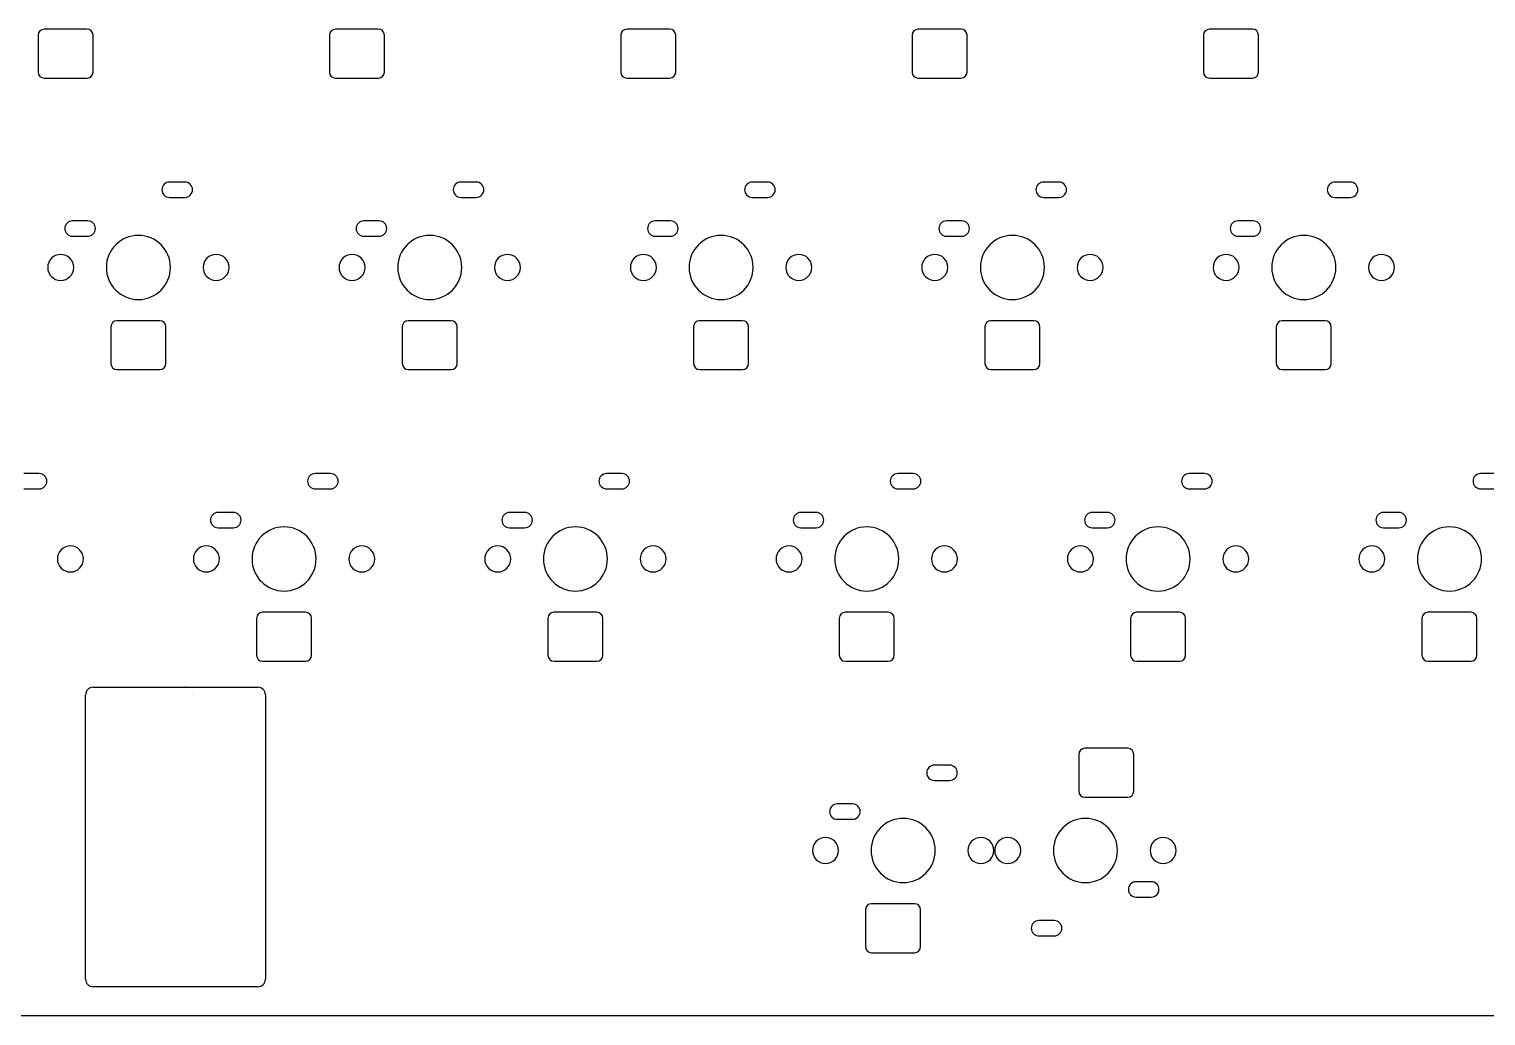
# Model space of a CAD drawing. Header units: millimetres. Extents: x -10 to 348, y -1 to 127.
# Drawn here: x 73.8 to 169.1, y -1.3 to 63.2 of the extents above; entities that cross this region are included whole.
import ezdxf

# ---------------------------------------------------------------- set-up
doc = ezdxf.new("R2010")
doc.units = ezdxf.units.MM
doc.layers.add('Board Outline Layer', color=6, linetype='Continuous', true_color=0xff00ff)
doc.layers.add('IXPE', color=7, linetype='Continuous', true_color=0x9069e9)

msp = doc.modelspace()

# ---------------------------------------------------------------- linework, layer by layer
at = {"layer": 'Board Outline Layer'}
msp.add_line((346.407, -1.28), (1.73, -1.28), dxfattribs=at)
at = {"layer": 'IXPE'}
for p, q in [((77.6, 63.195), (74.8, 63.195)), ((77.6, 63.195), (74.8, 63.195)), ((77.6, 63.195), (77.6, 63.195)), ((77.6, 63.195), (77.6, 63.195)), ((96.65, 63.195), (93.85, 63.195)), ((96.65, 63.195), (93.85, 63.195)), ((96.65, 63.195), (96.65, 63.195)), ((96.65, 63.195), (96.65, 63.195)), ((115.7, 63.195), (112.9, 63.195)), ((115.7, 63.195), (112.9, 63.195)), ((115.7, 63.195), (115.7, 63.195)), ((115.7, 63.195), (115.7, 63.195)), ((134.75, 63.195), (131.95, 63.195)), ((134.75, 63.195), (131.95, 63.195)), ((134.75, 63.195), (134.75, 63.195)), ((134.75, 63.195), (134.75, 63.195)), ((153.8, 63.195), (151, 63.195)), ((153.8, 63.195), (151, 63.195)), ((153.8, 63.195), (153.8, 63.195)), ((153.8, 63.195), (153.8, 63.195)), ((74.4, 62.796), (74.4, 62.795)), ((74.4, 62.796), (74.4, 62.795)), ((74.4, 62.795), (74.4, 60.395)), ((74.4, 62.795), (74.4, 60.395)), ((78, 60.395), (78, 62.795)), ((78, 60.395), (78, 62.795)), ((93.45, 62.796), (93.45, 62.795)), ((93.45, 62.796), (93.45, 62.795)), ((93.45, 62.795), (93.45, 60.395)), ((93.45, 62.795), (93.45, 60.395)), ((97.05, 60.395), (97.05, 62.795)), ((97.05, 60.395), (97.05, 62.795)), ((112.5, 62.796), (112.5, 62.795)), ((112.5, 62.796), (112.5, 62.795)), ((112.5, 62.795), (112.5, 60.395)), ((112.5, 62.795), (112.5, 60.395)), ((116.1, 60.395), (116.1, 62.795)), ((116.1, 60.395), (116.1, 62.795)), ((131.55, 62.796), (131.55, 62.795)), ((131.55, 62.796), (131.55, 62.795)), ((131.55, 62.795), (131.55, 60.395)), ((131.55, 62.795), (131.55, 60.395)), ((135.15, 60.395), (135.15, 62.795)), ((135.15, 60.395), (135.15, 62.795)), ((150.6, 62.796), (150.6, 62.795)), ((150.6, 62.796), (150.6, 62.795)), ((150.6, 62.795), (150.6, 60.395)), ((150.6, 62.795), (150.6, 60.395)), ((154.2, 60.395), (154.2, 62.795)), ((154.2, 60.395), (154.2, 62.795)), ((74.8, 59.995), (77.6, 59.995)), ((74.8, 59.995), (77.6, 59.995)), ((77.6, 59.995), (77.6, 59.995)), ((77.6, 59.995), (77.6, 59.995)), ((93.85, 59.995), (96.65, 59.995)), ((93.85, 59.995), (96.65, 59.995)), ((96.65, 59.995), (96.65, 59.995)), ((96.65, 59.995), (96.65, 59.995)), ((112.9, 59.995), (115.7, 59.995)), ((112.9, 59.995), (115.7, 59.995)), ((115.7, 59.995), (115.7, 59.995)), ((115.7, 59.995), (115.7, 59.995)), ((131.95, 59.995), (134.75, 59.995)), ((131.95, 59.995), (134.75, 59.995)), ((134.75, 59.995), (134.75, 59.995)), ((134.75, 59.995), (134.75, 59.995)), ((151, 59.995), (153.8, 59.995)), ((151, 59.995), (153.8, 59.995)), ((153.8, 59.995), (153.8, 59.995)), ((153.8, 59.995), (153.8, 59.995)), ((82.503, 52.705), (82.503, 52.705)), ((82.503, 52.705), (82.503, 52.705)), ((84.003, 53.205), (83.003, 53.205)), ((84.003, 53.205), (83.003, 53.205)), ((84.503, 52.705), (84.503, 52.705)), ((84.503, 52.705), (84.503, 52.705)), ((101.553, 52.705), (101.553, 52.705)), ((101.553, 52.705), (101.553, 52.705)), ((103.053, 53.205), (102.053, 53.205)), ((103.053, 53.205), (102.053, 53.205)), ((103.553, 52.705), (103.553, 52.705)), ((103.553, 52.705), (103.553, 52.705)), ((120.603, 52.705), (120.603, 52.705)), ((120.603, 52.705), (120.603, 52.705)), ((122.103, 53.205), (121.103, 53.205)), ((122.103, 53.205), (121.103, 53.205)), ((122.603, 52.705), (122.603, 52.705)), ((122.603, 52.705), (122.603, 52.705)), ((139.653, 52.705), (139.653, 52.705)), ((139.653, 52.705), (139.653, 52.705)), ((141.153, 53.205), (140.153, 53.205)), ((141.153, 53.205), (140.153, 53.205)), ((141.653, 52.705), (141.653, 52.705)), ((141.653, 52.705), (141.653, 52.705)), ((158.703, 52.705), (158.703, 52.705)), ((158.703, 52.705), (158.703, 52.705)), ((160.203, 53.205), (159.203, 53.205)), ((160.203, 53.205), (159.203, 53.205)), ((160.703, 52.705), (160.703, 52.705)), ((160.703, 52.705), (160.703, 52.705)), ((83.003, 52.205), (84.003, 52.205)), ((83.003, 52.205), (84.003, 52.205)), ((102.053, 52.205), (103.053, 52.205)), ((102.053, 52.205), (103.053, 52.205)), ((121.103, 52.205), (122.103, 52.205)), ((121.103, 52.205), (122.103, 52.205)), ((140.153, 52.205), (141.153, 52.205)), ((140.153, 52.205), (141.153, 52.205)), ((159.203, 52.205), (160.203, 52.205)), ((159.203, 52.205), (160.203, 52.205)), ((77.653, 50.665), (76.653, 50.665)), ((77.653, 50.665), (76.653, 50.665)), ((96.703, 50.665), (95.703, 50.665)), ((96.703, 50.665), (95.703, 50.665)), ((115.753, 50.665), (114.753, 50.665)), ((115.753, 50.665), (114.753, 50.665)), ((134.803, 50.665), (133.803, 50.665)), ((134.803, 50.665), (133.803, 50.665)), ((153.853, 50.665), (152.853, 50.665)), ((153.853, 50.665), (152.853, 50.665)), ((76.153, 50.165), (76.153, 50.165)), ((76.153, 50.165), (76.153, 50.165)), ((76.653, 49.665), (77.653, 49.665)), ((76.653, 49.665), (77.653, 49.665)), ((78.153, 50.165), (78.153, 50.165)), ((78.153, 50.165), (78.153, 50.165)), ((95.203, 50.165), (95.203, 50.165)), ((95.203, 50.165), (95.203, 50.165)), ((95.703, 49.665), (96.703, 49.665)), ((95.703, 49.665), (96.703, 49.665)), ((97.203, 50.165), (97.203, 50.165)), ((97.203, 50.165), (97.203, 50.165)), ((114.253, 50.165), (114.253, 50.165)), ((114.253, 50.165), (114.253, 50.165)), ((114.753, 49.665), (115.753, 49.665)), ((114.753, 49.665), (115.753, 49.665)), ((116.253, 50.165), (116.253, 50.165)), ((116.253, 50.165), (116.253, 50.165)), ((133.303, 50.165), (133.303, 50.165)), ((133.303, 50.165), (133.303, 50.165)), ((133.803, 49.665), (134.803, 49.665)), ((133.803, 49.665), (134.803, 49.665)), ((135.303, 50.165), (135.303, 50.165)), ((135.303, 50.165), (135.303, 50.165)), ((152.353, 50.165), (152.353, 50.165)), ((152.353, 50.165), (152.353, 50.165)), ((152.853, 49.665), (153.853, 49.665)), ((152.853, 49.665), (153.853, 49.665)), ((154.353, 50.165), (154.353, 50.165)), ((154.353, 50.165), (154.353, 50.165)), ((82.363, 44.145), (79.563, 44.145)), ((82.363, 44.145), (79.563, 44.145)), ((82.363, 44.145), (82.363, 44.145)), ((82.363, 44.145), (82.363, 44.145)), ((101.413, 44.145), (98.613, 44.145)), ((101.413, 44.145), (98.613, 44.145)), ((101.413, 44.145), (101.413, 44.145)), ((101.413, 44.145), (101.413, 44.145)), ((120.463, 44.145), (117.663, 44.145)), ((120.463, 44.145), (117.663, 44.145)), ((120.463, 44.145), (120.463, 44.145)), ((120.463, 44.145), (120.463, 44.145)), ((139.513, 44.145), (136.713, 44.145)), ((139.513, 44.145), (136.713, 44.145)), ((139.513, 44.145), (139.513, 44.145)), ((139.513, 44.145), (139.513, 44.145)), ((158.563, 44.145), (155.763, 44.145)), ((158.563, 44.145), (155.763, 44.145)), ((158.563, 44.145), (158.563, 44.145)), ((158.563, 44.145), (158.563, 44.145)), ((79.163, 43.745), (79.163, 43.745)), ((79.163, 43.745), (79.163, 41.345)), ((79.163, 43.745), (79.163, 43.745)), ((79.163, 43.745), (79.163, 41.345)), ((82.763, 41.345), (82.763, 43.745)), ((82.763, 41.345), (82.763, 43.745)), ((98.213, 43.745), (98.213, 43.745)), ((98.213, 43.745), (98.213, 41.345)), ((98.213, 43.745), (98.213, 43.745)), ((98.213, 43.745), (98.213, 41.345)), ((101.813, 41.345), (101.813, 43.745)), ((101.813, 41.345), (101.813, 43.745)), ((117.263, 43.745), (117.263, 43.745)), ((117.263, 43.745), (117.263, 41.345)), ((117.263, 43.745), (117.263, 43.745)), ((117.263, 43.745), (117.263, 41.345)), ((120.863, 41.345), (120.863, 43.745)), ((120.863, 41.345), (120.863, 43.745)), ((136.313, 43.745), (136.313, 43.745)), ((136.313, 43.745), (136.313, 41.345)), ((136.313, 43.745), (136.313, 43.745)), ((136.313, 43.745), (136.313, 41.345)), ((139.913, 41.345), (139.913, 43.745)), ((139.913, 41.345), (139.913, 43.745)), ((155.363, 43.745), (155.363, 43.745)), ((155.363, 43.745), (155.363, 41.345)), ((155.363, 43.745), (155.363, 43.745)), ((155.363, 43.745), (155.363, 41.345)), ((158.963, 41.345), (158.963, 43.745)), ((158.963, 41.345), (158.963, 43.745)), ((79.563, 40.945), (82.363, 40.945)), ((79.563, 40.945), (82.363, 40.945)), ((82.363, 40.945), (82.363, 40.945)), ((82.363, 40.945), (82.363, 40.945)), ((98.613, 40.945), (101.413, 40.945)), ((98.613, 40.945), (101.413, 40.945)), ((101.413, 40.945), (101.413, 40.945)), ((101.413, 40.945), (101.413, 40.945)), ((117.663, 40.945), (120.463, 40.945)), ((117.663, 40.945), (120.463, 40.945)), ((120.463, 40.945), (120.463, 40.945)), ((120.463, 40.945), (120.463, 40.945)), ((136.713, 40.945), (139.513, 40.945)), ((136.713, 40.945), (139.513, 40.945)), ((139.513, 40.945), (139.513, 40.945)), ((139.513, 40.945), (139.513, 40.945)), ((155.763, 40.945), (158.563, 40.945)), ((155.763, 40.945), (158.563, 40.945)), ((158.563, 40.945), (158.563, 40.945)), ((158.563, 40.945), (158.563, 40.945)), ((74.478, 34.155), (73.478, 34.155)), ((74.478, 34.155), (73.478, 34.155)), ((74.978, 33.655), (74.978, 33.655)), ((74.978, 33.655), (74.978, 33.655)), ((92.028, 33.655), (92.028, 33.655)), ((92.028, 33.655), (92.028, 33.655)), ((93.528, 34.155), (92.528, 34.155)), ((93.528, 34.155), (92.528, 34.155)), ((94.028, 33.655), (94.028, 33.655)), ((94.028, 33.655), (94.028, 33.655)), ((111.078, 33.655), (111.078, 33.655)), ((111.078, 33.655), (111.078, 33.655)), ((112.578, 34.155), (111.578, 34.155)), ((112.578, 34.155), (111.578, 34.155)), ((113.078, 33.655), (113.078, 33.655)), ((113.078, 33.655), (113.078, 33.655)), ((130.128, 33.655), (130.128, 33.655)), ((130.128, 33.655), (130.128, 33.655)), ((131.628, 34.155), (130.628, 34.155)), ((131.628, 34.155), (130.628, 34.155)), ((132.128, 33.655), (132.128, 33.655)), ((132.128, 33.655), (132.128, 33.655)), ((149.178, 33.655), (149.178, 33.655)), ((149.178, 33.655), (149.178, 33.655)), ((150.678, 34.155), (149.678, 34.155)), ((150.678, 34.155), (149.678, 34.155)), ((151.178, 33.655), (151.178, 33.655)), ((151.178, 33.655), (151.178, 33.655)), ((168.228, 33.655), (168.228, 33.655)), ((168.228, 33.655), (168.228, 33.655)), ((169.728, 34.155), (168.728, 34.155)), ((169.728, 34.155), (168.728, 34.155)), ((73.478, 33.155), (74.478, 33.155)), ((73.478, 33.155), (74.478, 33.155)), ((92.528, 33.155), (93.528, 33.155)), ((92.528, 33.155), (93.528, 33.155)), ((111.578, 33.155), (112.578, 33.155)), ((111.578, 33.155), (112.578, 33.155)), ((130.628, 33.155), (131.628, 33.155)), ((130.628, 33.155), (131.628, 33.155)), ((149.678, 33.155), (150.678, 33.155)), ((149.678, 33.155), (150.678, 33.155)), ((168.728, 33.155), (169.728, 33.155)), ((168.728, 33.155), (169.728, 33.155)), ((87.178, 31.615), (86.178, 31.615)), ((87.178, 31.615), (86.178, 31.615)), ((106.228, 31.615), (105.228, 31.615)), ((106.228, 31.615), (105.228, 31.615)), ((125.278, 31.615), (124.278, 31.615)), ((125.278, 31.615), (124.278, 31.615)), ((144.328, 31.615), (143.328, 31.615)), ((144.328, 31.615), (143.328, 31.615)), ((163.378, 31.615), (162.378, 31.615)), ((163.378, 31.615), (162.378, 31.615)), ((85.678, 31.115), (85.678, 31.115)), ((85.678, 31.115), (85.678, 31.115)), ((86.178, 30.615), (87.178, 30.615)), ((86.178, 30.615), (87.178, 30.615)), ((87.678, 31.115), (87.678, 31.115)), ((87.678, 31.115), (87.678, 31.115)), ((104.728, 31.115), (104.728, 31.115)), ((104.728, 31.115), (104.728, 31.115)), ((105.228, 30.615), (106.228, 30.615)), ((105.228, 30.615), (106.228, 30.615)), ((106.728, 31.115), (106.728, 31.115)), ((106.728, 31.115), (106.728, 31.115)), ((123.778, 31.115), (123.778, 31.115)), ((123.778, 31.115), (123.778, 31.115)), ((124.278, 30.615), (125.278, 30.615)), ((124.278, 30.615), (125.278, 30.615)), ((125.778, 31.115), (125.778, 31.115)), ((125.778, 31.115), (125.778, 31.115)), ((142.828, 31.115), (142.828, 31.115)), ((142.828, 31.115), (142.828, 31.115)), ((143.328, 30.615), (144.328, 30.615)), ((143.328, 30.615), (144.328, 30.615)), ((144.828, 31.115), (144.828, 31.115)), ((144.828, 31.115), (144.828, 31.115)), ((161.878, 31.115), (161.878, 31.115)), ((161.878, 31.115), (161.878, 31.115)), ((162.378, 30.615), (163.378, 30.615)), ((162.378, 30.615), (163.378, 30.615)), ((163.878, 31.115), (163.878, 31.115)), ((163.878, 31.115), (163.878, 31.115)), ((91.888, 25.095), (89.088, 25.095)), ((91.888, 25.095), (89.088, 25.095)), ((91.888, 25.095), (91.888, 25.095)), ((91.888, 25.095), (91.888, 25.095)), ((110.938, 25.095), (108.138, 25.095)), ((110.938, 25.095), (108.138, 25.095)), ((110.938, 25.095), (110.938, 25.095)), ((110.938, 25.095), (110.938, 25.095)), ((129.988, 25.095), (127.188, 25.095)), ((129.988, 25.095), (127.188, 25.095)), ((129.988, 25.095), (129.988, 25.095)), ((129.988, 25.095), (129.988, 25.095)), ((149.038, 25.095), (146.238, 25.095)), ((149.038, 25.095), (146.238, 25.095)), ((149.038, 25.095), (149.038, 25.095)), ((149.038, 25.095), (149.038, 25.095)), ((168.088, 25.095), (165.288, 25.095)), ((168.088, 25.095), (165.288, 25.095)), ((168.088, 25.095), (168.088, 25.095)), ((168.088, 25.095), (168.088, 25.095)), ((88.688, 24.695), (88.688, 24.695)), ((88.688, 24.695), (88.688, 22.295)), ((88.688, 24.695), (88.688, 24.695)), ((88.688, 24.695), (88.688, 22.295)), ((92.288, 22.295), (92.288, 24.695)), ((92.288, 22.295), (92.288, 24.695)), ((107.738, 24.695), (107.738, 24.695)), ((107.738, 24.695), (107.738, 22.295)), ((107.738, 24.695), (107.738, 24.695)), ((107.738, 24.695), (107.738, 22.295)), ((111.338, 22.295), (111.338, 24.695)), ((111.338, 22.295), (111.338, 24.695)), ((126.788, 24.695), (126.788, 24.695)), ((126.788, 24.695), (126.788, 22.295)), ((126.788, 24.695), (126.788, 24.695)), ((126.788, 24.695), (126.788, 22.295)), ((130.388, 22.295), (130.388, 24.695)), ((130.388, 22.295), (130.388, 24.695)), ((145.838, 24.695), (145.838, 24.695)), ((145.838, 24.695), (145.838, 22.295)), ((145.838, 24.695), (145.838, 24.695)), ((145.838, 24.695), (145.838, 22.295)), ((149.438, 22.295), (149.438, 24.695)), ((149.438, 22.295), (149.438, 24.695)), ((164.888, 24.695), (164.888, 24.695)), ((164.888, 24.695), (164.888, 22.295)), ((164.888, 24.695), (164.888, 24.695)), ((164.888, 24.695), (164.888, 22.295)), ((168.488, 22.295), (168.488, 24.695)), ((168.488, 22.295), (168.488, 24.695)), ((89.088, 21.895), (91.888, 21.895)), ((89.088, 21.895), (91.888, 21.895)), ((91.888, 21.895), (91.888, 21.895)), ((91.888, 21.895), (91.888, 21.895)), ((108.138, 21.895), (110.938, 21.895)), ((108.138, 21.895), (110.938, 21.895)), ((110.938, 21.895), (110.938, 21.895)), ((110.938, 21.895), (110.938, 21.895)), ((127.188, 21.895), (129.988, 21.895)), ((127.188, 21.895), (129.988, 21.895)), ((129.988, 21.895), (129.988, 21.895)), ((129.988, 21.895), (129.988, 21.895)), ((146.238, 21.895), (149.038, 21.895)), ((146.238, 21.895), (149.038, 21.895)), ((149.038, 21.895), (149.038, 21.895)), ((149.038, 21.895), (149.038, 21.895)), ((165.288, 21.895), (168.088, 21.895)), ((165.288, 21.895), (168.088, 21.895)), ((168.088, 21.895), (168.088, 21.895)), ((168.088, 21.895), (168.088, 21.895)), ((78.007, 20.191), (84.007, 20.191)), ((78.007, 20.191), (84.007, 20.191)), ((82.764, 20.191), (88.764, 20.191)), ((82.764, 20.191), (88.764, 20.191)), ((84.007, 20.191), (84.007, 20.191)), ((84.007, 20.191), (84.007, 20.191)), ((88.764, 20.191), (88.764, 20.191)), ((88.764, 20.191), (88.764, 20.191)), ((77.507, 1.119), (77.507, 19.691)), ((77.507, 1.119), (77.507, 19.691)), ((84.507, 19.691), (84.507, 19.691)), ((84.507, 19.691), (84.507, 19.691)), ((89.264, 19.691), (89.264, 19.691)), ((89.264, 19.691), (89.264, 1.119)), ((89.264, 19.691), (89.264, 19.691)), ((89.264, 19.691), (89.264, 1.119)), ((145.649, 16.205), (142.849, 16.205)), ((145.649, 16.205), (142.849, 16.205)), ((145.649, 16.205), (145.649, 16.205)), ((145.649, 16.205), (145.649, 16.205)), ((142.449, 15.805), (142.449, 15.805)), ((142.449, 15.805), (142.449, 13.405)), ((142.449, 15.805), (142.449, 15.805)), ((142.449, 15.805), (142.449, 13.405)), ((146.049, 13.405), (146.049, 15.805)), ((146.049, 13.405), (146.049, 15.805)), ((132.509, 14.605), (132.509, 14.605)), ((132.509, 14.605), (132.509, 14.605)), ((134.009, 15.105), (133.009, 15.105)), ((134.009, 15.105), (133.009, 15.105)), ((134.509, 14.605), (134.509, 14.605)), ((134.509, 14.605), (134.509, 14.605)), ((133.009, 14.105), (134.009, 14.105)), ((133.009, 14.105), (134.009, 14.105)), ((127.659, 12.565), (126.659, 12.565)), ((127.659, 12.565), (126.659, 12.565)), ((142.849, 13.005), (145.649, 13.005)), ((142.849, 13.005), (145.649, 13.005)), ((145.649, 13.005), (145.649, 13.005)), ((145.649, 13.005), (145.649, 13.005)), ((126.159, 12.065), (126.159, 12.065)), ((126.159, 12.065), (126.159, 12.065)), ((126.659, 11.565), (127.659, 11.565)), ((126.659, 11.565), (127.659, 11.565)), ((128.159, 12.065), (128.159, 12.065)), ((128.159, 12.065), (128.159, 12.065)), ((145.695, 6.985), (145.695, 6.985)), ((145.695, 6.985), (145.695, 6.985)), ((147.195, 7.485), (146.195, 7.485)), ((147.195, 7.485), (146.195, 7.485)), ((147.695, 6.985), (147.695, 6.985)), ((147.695, 6.985), (147.695, 6.985)), ((131.702, 6.045), (128.902, 6.045)), ((131.702, 6.045), (128.902, 6.045)), ((131.702, 6.045), (131.702, 6.045)), ((131.702, 6.045), (131.702, 6.045)), ((146.195, 6.485), (147.195, 6.485)), ((146.195, 6.485), (147.195, 6.485)), ((128.502, 5.645), (128.502, 5.645)), ((128.502, 5.645), (128.502, 3.245)), ((128.502, 5.645), (128.502, 5.645)), ((128.502, 5.645), (128.502, 3.245)), ((132.102, 3.245), (132.102, 5.645)), ((132.102, 3.245), (132.102, 5.645)), ((140.845, 4.945), (139.845, 4.945)), ((140.845, 4.945), (139.845, 4.945)), ((139.345, 4.445), (139.345, 4.445)), ((139.345, 4.445), (139.345, 4.445)), ((139.845, 3.945), (140.845, 3.945)), ((139.845, 3.945), (140.845, 3.945)), ((141.345, 4.445), (141.345, 4.445)), ((141.345, 4.445), (141.345, 4.445)), ((128.902, 2.845), (131.702, 2.845)), ((128.902, 2.845), (131.702, 2.845)), ((131.702, 2.845), (131.702, 2.845)), ((131.702, 2.845), (131.702, 2.845)), ((84.007, 0.619), (78.007, 0.619)), ((84.007, 0.619), (78.007, 0.619)), ((88.764, 0.619), (82.764, 0.619)), ((88.764, 0.619), (82.764, 0.619))]:
    msp.add_line(p, q, dxfattribs=at)
for centre, radius, start, end in [((74.8, 62.795), 0.4, 90.90597, 179.98897), ((74.8, 62.795), 0.4, 90.90597, 179.98897), ((74.787, 62.795), 0.4, 88.16665, 89.07265), ((74.787, 62.795), 0.4, 88.16665, 89.07265), ((77.6, 62.795), 0.4, 0.00018, 89.99618), ((77.6, 62.795), 0.4, 0.00018, 89.99618), ((93.85, 62.795), 0.4, 90.90597, 179.98897), ((93.85, 62.795), 0.4, 90.90597, 179.98897), ((93.837, 62.795), 0.4, 88.16665, 89.07265), ((93.837, 62.795), 0.4, 88.16665, 89.07265), ((96.65, 62.795), 0.4, 0.00018, 89.99618), ((96.65, 62.795), 0.4, 0.00018, 89.99618), ((112.9, 62.795), 0.4, 90.90597, 179.98897), ((112.9, 62.795), 0.4, 90.90597, 179.98897), ((112.887, 62.795), 0.4, 88.16665, 89.07265), ((112.887, 62.795), 0.4, 88.16665, 89.07265), ((115.7, 62.795), 0.4, 0.00018, 89.99618), ((115.7, 62.795), 0.4, 0.00018, 89.99618), ((131.95, 62.795), 0.4, 90.90597, 179.98897), ((131.95, 62.795), 0.4, 90.90597, 179.98897), ((131.937, 62.795), 0.4, 88.16665, 89.07265), ((131.937, 62.795), 0.4, 88.16665, 89.07265), ((134.75, 62.795), 0.4, 0.00018, 89.99618), ((134.75, 62.795), 0.4, 0.00018, 89.99618), ((151, 62.795), 0.4, 90.90597, 179.98897), ((151, 62.795), 0.4, 90.90597, 179.98897), ((150.988, 62.795), 0.4, 88.16665, 89.07265), ((150.988, 62.795), 0.4, 88.16665, 89.07265), ((153.8, 62.795), 0.4, 0.00018, 89.99618), ((153.8, 62.795), 0.4, 0.00018, 89.99618), ((74.003, 62.795), 0.397, 359.9945, 0.0055), ((74.003, 62.795), 0.397, 359.9945, 0.0055), ((93.053, 62.795), 0.397, 359.9945, 0.0055), ((93.053, 62.795), 0.397, 359.9945, 0.0055), ((112.103, 62.795), 0.397, 359.9945, 0.0055), ((112.103, 62.795), 0.397, 359.9945, 0.0055), ((131.153, 62.795), 0.397, 359.9945, 0.0055), ((131.153, 62.795), 0.397, 359.9945, 0.0055), ((150.203, 62.795), 0.397, 359.9945, 0.0055), ((150.203, 62.795), 0.397, 359.9945, 0.0055), ((74.8, 60.395), 0.4, 180.00382, 269.99982), ((74.8, 60.395), 0.4, 180.00382, 269.99982), ((77.6, 60.395), 0.4, 270.00382, 359.99982), ((77.6, 60.395), 0.4, 270.00382, 359.99982), ((93.85, 60.395), 0.4, 180.00382, 269.99982), ((93.85, 60.395), 0.4, 180.00382, 269.99982), ((96.65, 60.395), 0.4, 270.00382, 359.99982), ((96.65, 60.395), 0.4, 270.00382, 359.99982), ((112.9, 60.395), 0.4, 180.00382, 269.99982), ((112.9, 60.395), 0.4, 180.00382, 269.99982), ((115.7, 60.395), 0.4, 270.00382, 359.99982), ((115.7, 60.395), 0.4, 270.00382, 359.99982), ((131.95, 60.395), 0.4, 180.00382, 269.99982), ((131.95, 60.395), 0.4, 180.00382, 269.99982), ((134.75, 60.395), 0.4, 270.00382, 359.99982), ((134.75, 60.395), 0.4, 270.00382, 359.99982), ((151, 60.395), 0.4, 180.00382, 269.99982), ((151, 60.395), 0.4, 180.00382, 269.99982), ((153.8, 60.395), 0.4, 270.00382, 359.99982), ((153.8, 60.395), 0.4, 270.00382, 359.99982), ((83.003, 52.705), 0.5, 90, 180), ((83.003, 52.705), 0.5, 90, 180), ((83.003, 52.705), 0.5, 180, 270), ((83.003, 52.705), 0.5, 180, 270), ((84.003, 52.705), 0.5, 0, 90), ((84.003, 52.705), 0.5, 0, 90), ((84.003, 52.705), 0.5, 270, 0), ((84.003, 52.705), 0.5, 270, 0), ((102.053, 52.705), 0.5, 90, 180), ((102.053, 52.705), 0.5, 90, 180), ((102.053, 52.705), 0.5, 180, 270), ((102.053, 52.705), 0.5, 180, 270), ((103.053, 52.705), 0.5, 0, 90), ((103.053, 52.705), 0.5, 0, 90), ((103.053, 52.705), 0.5, 270, 0), ((103.053, 52.705), 0.5, 270, 0), ((121.103, 52.705), 0.5, 90, 180), ((121.103, 52.705), 0.5, 90, 180), ((121.103, 52.705), 0.5, 180, 270), ((121.103, 52.705), 0.5, 180, 270), ((122.103, 52.705), 0.5, 0, 90), ((122.103, 52.705), 0.5, 0, 90), ((122.103, 52.705), 0.5, 270, 0), ((122.103, 52.705), 0.5, 270, 0), ((140.153, 52.705), 0.5, 90, 180), ((140.153, 52.705), 0.5, 90, 180), ((140.153, 52.705), 0.5, 180, 270), ((140.153, 52.705), 0.5, 180, 270), ((141.153, 52.705), 0.5, 0, 90), ((141.153, 52.705), 0.5, 0, 90), ((141.153, 52.705), 0.5, 270, 0), ((141.153, 52.705), 0.5, 270, 0), ((159.203, 52.705), 0.5, 90, 180), ((159.203, 52.705), 0.5, 90, 180), ((159.203, 52.705), 0.5, 180, 270), ((159.203, 52.705), 0.5, 180, 270), ((160.203, 52.705), 0.5, 0, 90), ((160.203, 52.705), 0.5, 0, 90), ((160.203, 52.705), 0.5, 270, 0), ((160.203, 52.705), 0.5, 270, 0), ((76.653, 50.165), 0.5, 90, 180), ((76.653, 50.165), 0.5, 90, 180), ((77.653, 50.165), 0.5, 0, 90), ((77.653, 50.165), 0.5, 0, 90), ((95.703, 50.165), 0.5, 90, 180), ((95.703, 50.165), 0.5, 90, 180), ((96.703, 50.165), 0.5, 0, 90), ((96.703, 50.165), 0.5, 0, 90), ((114.753, 50.165), 0.5, 90, 180), ((114.753, 50.165), 0.5, 90, 180), ((115.753, 50.165), 0.5, 0, 90), ((115.753, 50.165), 0.5, 0, 90), ((133.803, 50.165), 0.5, 90, 180), ((133.803, 50.165), 0.5, 90, 180), ((134.803, 50.165), 0.5, 360, 90), ((134.803, 50.165), 0.5, 360, 90), ((152.853, 50.165), 0.5, 90, 180), ((152.853, 50.165), 0.5, 90, 180), ((153.853, 50.165), 0.5, 0, 90), ((153.853, 50.165), 0.5, 0, 90), ((76.653, 50.165), 0.5, 180, 270), ((76.653, 50.165), 0.5, 180, 270), ((77.653, 50.165), 0.5, 270, 0), ((77.653, 50.165), 0.5, 270, 0), ((80.963, 47.625), 2.096, 0, 180), ((80.963, 47.625), 2.096, 0, 180), ((95.703, 50.165), 0.5, 180, 270), ((95.703, 50.165), 0.5, 180, 270), ((96.703, 50.165), 0.5, 270, 0), ((96.703, 50.165), 0.5, 270, 0), ((100.013, 47.625), 2.096, 0, 180), ((100.013, 47.625), 2.096, 0, 180), ((114.753, 50.165), 0.5, 180, 270), ((114.753, 50.165), 0.5, 180, 270), ((115.753, 50.165), 0.5, 270, 0), ((115.753, 50.165), 0.5, 270, 0), ((119.063, 47.625), 2.096, 0, 180), ((119.063, 47.625), 2.096, 0, 180), ((133.803, 50.165), 0.5, 180, 270), ((133.803, 50.165), 0.5, 180, 270), ((134.803, 50.165), 0.5, 270, 0), ((134.803, 50.165), 0.5, 270, 0), ((138.113, 47.625), 2.096, 0, 180), ((138.113, 47.625), 2.096, 0, 180), ((152.853, 50.165), 0.5, 180, 270), ((152.853, 50.165), 0.5, 180, 270), ((153.853, 50.165), 0.5, 270, 0), ((153.853, 50.165), 0.5, 270, 0), ((157.163, 47.625), 2.096, 0, 180), ((157.163, 47.625), 2.096, 0, 180), ((75.883, 47.625), 0.851, 0, 180), ((75.883, 47.625), 0.851, 0, 180), ((86.043, 47.625), 0.851, 0, 180), ((86.043, 47.625), 0.851, 0, 180), ((94.933, 47.625), 0.851, 0, 180), ((94.933, 47.625), 0.851, 0, 180), ((105.093, 47.625), 0.851, 0, 180), ((105.093, 47.625), 0.851, 0, 180), ((113.983, 47.625), 0.851, 0, 180), ((113.983, 47.625), 0.851, 0, 180), ((124.143, 47.625), 0.851, 0, 180), ((124.143, 47.625), 0.851, 0, 180), ((133.033, 47.625), 0.851, 0, 180), ((133.033, 47.625), 0.851, 0, 180), ((143.193, 47.625), 0.851, 0, 180), ((143.193, 47.625), 0.851, 0, 180), ((152.083, 47.625), 0.851, 0, 180), ((152.083, 47.625), 0.851, 0, 180), ((162.243, 47.625), 0.851, 0, 180), ((162.243, 47.625), 0.851, 0, 180), ((75.883, 47.625), 0.851, 180, 0), ((75.883, 47.625), 0.851, 180, 0), ((80.963, 47.625), 2.096, 180, 0), ((80.963, 47.625), 2.096, 180, 0), ((86.043, 47.625), 0.851, 180, 0), ((86.043, 47.625), 0.851, 180, 0), ((94.933, 47.625), 0.851, 180, 0), ((94.933, 47.625), 0.851, 180, 0), ((100.013, 47.625), 2.096, 180, 0), ((100.013, 47.625), 2.096, 180, 0), ((105.093, 47.625), 0.851, 180, 0), ((105.093, 47.625), 0.851, 180, 0), ((113.983, 47.625), 0.851, 180, 0), ((113.983, 47.625), 0.851, 180, 0), ((119.063, 47.625), 2.096, 180, 0), ((119.063, 47.625), 2.096, 180, 0), ((124.143, 47.625), 0.851, 180, 0), ((124.143, 47.625), 0.851, 180, 0), ((133.033, 47.625), 0.851, 180, 0), ((133.033, 47.625), 0.851, 180, 0), ((138.113, 47.625), 2.096, 180, 0), ((138.113, 47.625), 2.096, 180, 0), ((143.193, 47.625), 0.851, 180, 0), ((143.193, 47.625), 0.851, 180, 0), ((152.083, 47.625), 0.851, 180, 0), ((152.083, 47.625), 0.851, 180, 0), ((157.163, 47.625), 2.096, 180, 0), ((157.163, 47.625), 2.096, 180, 0), ((162.243, 47.625), 0.851, 180, 0), ((162.243, 47.625), 0.851, 180, 0), ((79.563, 43.745), 0.4, 90.90597, 179.98897), ((79.563, 43.745), 0.4, 90.90597, 179.98897), ((79.55, 43.745), 0.4, 88.16665, 89.07265), ((79.55, 43.745), 0.4, 88.16665, 89.07265), ((82.363, 43.745), 0.4, 0.00018, 89.99618), ((82.363, 43.745), 0.4, 0.00018, 89.99618), ((98.613, 43.745), 0.4, 90.90597, 179.98897), ((98.613, 43.745), 0.4, 90.90597, 179.98897), ((98.6, 43.745), 0.4, 88.16665, 89.07265), ((98.6, 43.745), 0.4, 88.16665, 89.07265), ((101.413, 43.745), 0.4, 0.00018, 89.99618), ((101.413, 43.745), 0.4, 0.00018, 89.99618), ((117.663, 43.745), 0.4, 90.90597, 179.98897), ((117.663, 43.745), 0.4, 90.90597, 179.98897), ((117.65, 43.745), 0.4, 88.16665, 89.07265), ((117.65, 43.745), 0.4, 88.16665, 89.07265), ((120.463, 43.745), 0.4, 0.00018, 89.99618), ((120.463, 43.745), 0.4, 0.00018, 89.99618), ((136.713, 43.745), 0.4, 90.90597, 179.98897), ((136.713, 43.745), 0.4, 90.90597, 179.98897), ((136.7, 43.745), 0.4, 88.16665, 89.07265), ((136.7, 43.745), 0.4, 88.16665, 89.07265), ((139.513, 43.745), 0.4, 0.00018, 89.99618), ((139.513, 43.745), 0.4, 0.00018, 89.99618), ((155.763, 43.745), 0.4, 90.90597, 179.98897), ((155.763, 43.745), 0.4, 90.90597, 179.98897), ((155.75, 43.745), 0.4, 88.16665, 89.07265), ((155.75, 43.745), 0.4, 88.16665, 89.07265), ((158.563, 43.745), 0.4, 0.00018, 89.99618), ((158.563, 43.745), 0.4, 0.00018, 89.99618), ((78.766, 43.745), 0.397, 359.9945, 0.0055), ((78.766, 43.745), 0.397, 359.9945, 0.0055), ((97.816, 43.745), 0.397, 359.9945, 0.0055), ((97.816, 43.745), 0.397, 359.9945, 0.0055), ((116.866, 43.745), 0.397, 359.9945, 0.0055), ((116.866, 43.745), 0.397, 359.9945, 0.0055), ((135.916, 43.745), 0.397, 359.9945, 0.0055), ((135.916, 43.745), 0.397, 359.9945, 0.0055), ((154.966, 43.745), 0.397, 359.9945, 0.0055), ((154.966, 43.745), 0.397, 359.9945, 0.0055), ((79.563, 41.345), 0.4, 180.00382, 269.99982), ((79.563, 41.345), 0.4, 180.00382, 269.99982), ((82.363, 41.345), 0.4, 270.00382, 359.99982), ((82.363, 41.345), 0.4, 270.00382, 359.99982), ((98.613, 41.345), 0.4, 180.00382, 269.99982), ((98.613, 41.345), 0.4, 180.00382, 269.99982), ((101.413, 41.345), 0.4, 270.00382, 359.99982), ((101.413, 41.345), 0.4, 270.00382, 359.99982), ((117.663, 41.345), 0.4, 180.00382, 269.99982), ((117.663, 41.345), 0.4, 180.00382, 269.99982), ((120.463, 41.345), 0.4, 270.00382, 359.99982), ((120.463, 41.345), 0.4, 270.00382, 359.99982), ((136.713, 41.345), 0.4, 180.00382, 269.99982), ((136.713, 41.345), 0.4, 180.00382, 269.99982), ((139.513, 41.345), 0.4, 270.00382, 359.99982), ((139.513, 41.345), 0.4, 270.00382, 359.99982), ((155.763, 41.345), 0.4, 180.00382, 269.99982), ((155.763, 41.345), 0.4, 180.00382, 269.99982), ((158.563, 41.345), 0.4, 270.00382, 359.99982), ((158.563, 41.345), 0.4, 270.00382, 359.99982), ((74.478, 33.655), 0.5, 0, 90), ((74.478, 33.655), 0.5, 0, 90), ((74.478, 33.655), 0.5, 270, 0), ((74.478, 33.655), 0.5, 270, 0), ((92.528, 33.655), 0.5, 90, 180), ((92.528, 33.655), 0.5, 90, 180), ((92.528, 33.655), 0.5, 180, 270), ((92.528, 33.655), 0.5, 180, 270), ((93.528, 33.655), 0.5, 0, 90), ((93.528, 33.655), 0.5, 0, 90), ((93.528, 33.655), 0.5, 270, 0), ((93.528, 33.655), 0.5, 270, 0), ((111.578, 33.655), 0.5, 90, 180), ((111.578, 33.655), 0.5, 90, 180), ((111.578, 33.655), 0.5, 180, 270), ((111.578, 33.655), 0.5, 180, 270), ((112.578, 33.655), 0.5, 0, 90), ((112.578, 33.655), 0.5, 0, 90), ((112.578, 33.655), 0.5, 270, 0), ((112.578, 33.655), 0.5, 270, 0), ((130.628, 33.655), 0.5, 90, 180), ((130.628, 33.655), 0.5, 90, 180), ((130.628, 33.655), 0.5, 180, 270), ((130.628, 33.655), 0.5, 180, 270), ((131.628, 33.655), 0.5, 0, 90), ((131.628, 33.655), 0.5, 0, 90), ((131.628, 33.655), 0.5, 270, 0), ((131.628, 33.655), 0.5, 270, 0), ((149.678, 33.655), 0.5, 90, 180), ((149.678, 33.655), 0.5, 90, 180), ((149.678, 33.655), 0.5, 180, 270), ((149.678, 33.655), 0.5, 180, 270), ((150.678, 33.655), 0.5, 360, 90), ((150.678, 33.655), 0.5, 360, 90), ((150.678, 33.655), 0.5, 270, 0), ((150.678, 33.655), 0.5, 270, 0), ((168.728, 33.655), 0.5, 90, 180), ((168.728, 33.655), 0.5, 90, 180), ((168.728, 33.655), 0.5, 180, 270), ((168.728, 33.655), 0.5, 180, 270), ((86.178, 31.115), 0.5, 90, 180), ((86.178, 31.115), 0.5, 90, 180), ((87.178, 31.115), 0.5, 360, 90), ((87.178, 31.115), 0.5, 360, 90), ((105.228, 31.115), 0.5, 90, 180), ((105.228, 31.115), 0.5, 90, 180), ((106.228, 31.115), 0.5, 360, 90), ((106.228, 31.115), 0.5, 360, 90), ((124.278, 31.115), 0.5, 90, 180), ((124.278, 31.115), 0.5, 90, 180), ((125.278, 31.115), 0.5, 360, 90), ((125.278, 31.115), 0.5, 360, 90), ((143.328, 31.115), 0.5, 90, 180), ((143.328, 31.115), 0.5, 90, 180), ((144.328, 31.115), 0.5, 0, 90), ((144.328, 31.115), 0.5, 0, 90), ((162.378, 31.115), 0.5, 90, 180), ((162.378, 31.115), 0.5, 90, 180), ((163.378, 31.115), 0.5, 360, 90), ((163.378, 31.115), 0.5, 360, 90), ((86.178, 31.115), 0.5, 180, 270), ((86.178, 31.115), 0.5, 180, 270), ((87.178, 31.115), 0.5, 270, 0), ((87.178, 31.115), 0.5, 270, 0), ((90.488, 28.575), 2.096, 0, 180), ((90.488, 28.575), 2.096, 0, 180), ((105.228, 31.115), 0.5, 180, 270), ((105.228, 31.115), 0.5, 180, 270), ((106.228, 31.115), 0.5, 270, 0), ((106.228, 31.115), 0.5, 270, 0), ((109.538, 28.575), 2.096, 0, 180), ((109.538, 28.575), 2.096, 0, 180), ((124.278, 31.115), 0.5, 180, 270), ((124.278, 31.115), 0.5, 180, 270), ((125.278, 31.115), 0.5, 270, 0), ((125.278, 31.115), 0.5, 270, 0), ((128.588, 28.575), 2.096, 0, 180), ((128.588, 28.575), 2.096, 0, 180), ((143.328, 31.115), 0.5, 180, 270), ((143.328, 31.115), 0.5, 180, 270), ((144.328, 31.115), 0.5, 270, 0), ((144.328, 31.115), 0.5, 270, 0), ((147.638, 28.575), 2.096, 0, 180), ((147.638, 28.575), 2.096, 0, 180), ((162.378, 31.115), 0.5, 180, 270), ((162.378, 31.115), 0.5, 180, 270), ((163.378, 31.115), 0.5, 270, 0), ((163.378, 31.115), 0.5, 270, 0), ((166.688, 28.575), 2.096, 0, 180), ((166.688, 28.575), 2.096, 0, 180), ((76.518, 28.575), 0.851, 0, 180), ((76.518, 28.575), 0.851, 0, 180), ((85.408, 28.575), 0.851, 0, 180), ((85.408, 28.575), 0.851, 0, 180), ((95.568, 28.575), 0.851, 0, 180), ((95.568, 28.575), 0.851, 0, 180), ((104.458, 28.575), 0.851, 0, 180), ((104.458, 28.575), 0.851, 0, 180), ((114.618, 28.575), 0.851, 0, 180), ((114.618, 28.575), 0.851, 0, 180), ((123.508, 28.575), 0.851, 0, 180), ((123.508, 28.575), 0.851, 0, 180), ((133.668, 28.575), 0.851, 0, 180), ((133.668, 28.575), 0.851, 0, 180), ((142.558, 28.575), 0.851, 0, 180), ((142.558, 28.575), 0.851, 0, 180), ((152.718, 28.575), 0.851, 0, 180), ((152.718, 28.575), 0.851, 0, 180), ((161.608, 28.575), 0.851, 0, 180), ((161.608, 28.575), 0.851, 0, 180), ((76.518, 28.575), 0.851, 180, 0), ((76.518, 28.575), 0.851, 180, 0), ((85.408, 28.575), 0.851, 180, 0), ((85.408, 28.575), 0.851, 180, 0), ((90.488, 28.575), 2.096, 180, 0), ((90.488, 28.575), 2.096, 180, 0), ((95.568, 28.575), 0.851, 180, 0), ((95.568, 28.575), 0.851, 180, 0), ((104.458, 28.575), 0.851, 180, 0), ((104.458, 28.575), 0.851, 180, 0), ((109.538, 28.575), 2.096, 180, 0), ((109.538, 28.575), 2.096, 180, 0), ((114.618, 28.575), 0.851, 180, 0), ((114.618, 28.575), 0.851, 180, 0), ((123.508, 28.575), 0.851, 180, 0), ((123.508, 28.575), 0.851, 180, 0), ((128.588, 28.575), 2.096, 180, 0), ((128.588, 28.575), 2.096, 180, 0), ((133.668, 28.575), 0.851, 180, 0), ((133.668, 28.575), 0.851, 180, 0), ((142.558, 28.575), 0.851, 180, 0), ((142.558, 28.575), 0.851, 180, 0), ((147.638, 28.575), 2.096, 180, 0), ((147.638, 28.575), 2.096, 180, 0), ((152.718, 28.575), 0.851, 180, 0), ((152.718, 28.575), 0.851, 180, 0), ((161.608, 28.575), 0.851, 180, 0), ((161.608, 28.575), 0.851, 180, 0), ((166.688, 28.575), 2.096, 180, 0), ((166.688, 28.575), 2.096, 180, 0), ((89.088, 24.695), 0.4, 90.90597, 179.98897), ((89.088, 24.695), 0.4, 90.90597, 179.98897), ((89.075, 24.695), 0.4, 88.16665, 89.07265), ((89.075, 24.695), 0.4, 88.16665, 89.07265), ((91.888, 24.695), 0.4, 0.00018, 89.99618), ((91.888, 24.695), 0.4, 0.00018, 89.99618), ((108.138, 24.695), 0.4, 90.90597, 179.98897), ((108.138, 24.695), 0.4, 90.90597, 179.98897), ((108.125, 24.695), 0.4, 88.16665, 89.07265), ((108.125, 24.695), 0.4, 88.16665, 89.07265), ((110.938, 24.695), 0.4, 0.00018, 89.99618), ((110.938, 24.695), 0.4, 0.00018, 89.99618), ((127.188, 24.695), 0.4, 90.90597, 179.98897), ((127.188, 24.695), 0.4, 90.90597, 179.98897), ((127.175, 24.695), 0.4, 88.16665, 89.07265), ((127.175, 24.695), 0.4, 88.16665, 89.07265), ((129.988, 24.695), 0.4, 0.00018, 89.99618), ((129.988, 24.695), 0.4, 0.00018, 89.99618), ((146.238, 24.695), 0.4, 90.90597, 179.98897), ((146.238, 24.695), 0.4, 90.90597, 179.98897), ((146.225, 24.695), 0.4, 88.16665, 89.07265), ((146.225, 24.695), 0.4, 88.16665, 89.07265), ((149.038, 24.695), 0.4, 0.00018, 89.99618), ((149.038, 24.695), 0.4, 0.00018, 89.99618), ((165.288, 24.695), 0.4, 90.90597, 179.98897), ((165.288, 24.695), 0.4, 90.90597, 179.98897), ((165.275, 24.695), 0.4, 88.16665, 89.07265), ((165.275, 24.695), 0.4, 88.16665, 89.07265), ((168.088, 24.695), 0.4, 0.00018, 89.99618), ((168.088, 24.695), 0.4, 0.00018, 89.99618), ((88.291, 24.695), 0.397, 359.9945, 0.0055), ((88.291, 24.695), 0.397, 359.9945, 0.0055), ((107.341, 24.695), 0.397, 359.9945, 0.0055), ((107.341, 24.695), 0.397, 359.9945, 0.0055), ((126.391, 24.695), 0.397, 359.9945, 0.0055), ((126.391, 24.695), 0.397, 359.9945, 0.0055), ((145.441, 24.695), 0.397, 359.9945, 0.0055), ((145.441, 24.695), 0.397, 359.9945, 0.0055), ((164.491, 24.695), 0.397, 359.9945, 0.0055), ((164.491, 24.695), 0.397, 359.9945, 0.0055), ((89.088, 22.295), 0.4, 180.00382, 269.99982), ((89.088, 22.295), 0.4, 180.00382, 269.99982), ((91.888, 22.295), 0.4, 270.00382, 359.99982), ((91.888, 22.295), 0.4, 270.00382, 359.99982), ((108.138, 22.295), 0.4, 180.00382, 269.99982), ((108.138, 22.295), 0.4, 180.00382, 269.99982), ((110.938, 22.295), 0.4, 270.00382, 359.99982), ((110.938, 22.295), 0.4, 270.00382, 359.99982), ((127.188, 22.295), 0.4, 180.00382, 269.99982), ((127.188, 22.295), 0.4, 180.00382, 269.99982), ((129.988, 22.295), 0.4, 270.00382, 359.99982), ((129.988, 22.295), 0.4, 270.00382, 359.99982), ((146.238, 22.295), 0.4, 180.00382, 269.99982), ((146.238, 22.295), 0.4, 180.00382, 269.99982), ((149.038, 22.295), 0.4, 270.00382, 359.99982), ((149.038, 22.295), 0.4, 270.00382, 359.99982), ((165.288, 22.295), 0.4, 180.00382, 269.99982), ((165.288, 22.295), 0.4, 180.00382, 269.99982), ((168.088, 22.295), 0.4, 270.00382, 359.99982), ((168.088, 22.295), 0.4, 270.00382, 359.99982), ((78.007, 19.691), 0.5, 90.00015, 180.00015), ((78.007, 19.691), 0.5, 90.00015, 180.00015), ((84.007, 19.691), 0.5, 359.9999999999996, 0), ((84.007, 19.691), 0.5, 359.9999999999996, 0), ((84.007, 19.691), 0.5, 89.06876, 90), ((84.007, 19.691), 0.5, 89.06876, 90), ((88.764, 19.691), 0.5, 0, 90), ((88.764, 19.691), 0.5, 0, 90), ((142.849, 15.805), 0.4, 90.90597, 179.98897), ((142.849, 15.805), 0.4, 90.90597, 179.98897), ((142.836, 15.805), 0.4, 88.16665, 89.07265), ((142.836, 15.805), 0.4, 88.16665, 89.07265), ((145.649, 15.805), 0.4, 0.00018, 89.99618), ((145.649, 15.805), 0.4, 0.00018, 89.99618), ((142.052, 15.805), 0.397, 359.9945, 0.0055), ((142.052, 15.805), 0.397, 359.9945, 0.0055), ((133.009, 14.605), 0.5, 90, 180), ((133.009, 14.605), 0.5, 90, 180), ((133.009, 14.605), 0.5, 180, 270), ((133.009, 14.605), 0.5, 180, 270), ((134.009, 14.605), 0.5, 360, 90), ((134.009, 14.605), 0.5, 360, 90), ((134.009, 14.605), 0.5, 270, 0), ((134.009, 14.605), 0.5, 270, 0), ((142.849, 13.405), 0.4, 180.00382, 269.99982), ((142.849, 13.405), 0.4, 180.00382, 269.99982), ((145.649, 13.405), 0.4, 270.00382, 359.99982), ((145.649, 13.405), 0.4, 270.00382, 359.99982), ((126.659, 12.065), 0.5, 90, 180), ((126.659, 12.065), 0.5, 90, 180), ((127.659, 12.065), 0.5, 360, 90), ((127.659, 12.065), 0.5, 360, 90), ((126.659, 12.065), 0.5, 180, 270), ((126.659, 12.065), 0.5, 180, 270), ((127.659, 12.065), 0.5, 270, 360), ((127.659, 12.065), 0.5, 270, 360), ((130.969, 9.525), 2.096, 0, 180), ((130.969, 9.525), 2.096, 0, 180), ((142.885, 9.525), 2.096, 0, 180), ((142.885, 9.525), 2.096, 0, 180), ((125.889, 9.525), 0.851, 0, 180), ((125.889, 9.525), 0.851, 0, 180), ((125.889, 9.525), 0.851, 180, 0), ((125.889, 9.525), 0.851, 180, 0), ((130.969, 9.525), 2.096, 180, 0), ((130.969, 9.525), 2.096, 180, 0), ((136.049, 9.525), 0.851, 0, 180), ((136.049, 9.525), 0.851, 0, 180), ((136.049, 9.525), 0.851, 180, 0), ((136.049, 9.525), 0.851, 180, 0), ((137.805, 9.525), 0.851, 0, 180), ((137.805, 9.525), 0.851, 0, 180), ((137.805, 9.525), 0.851, 180, 0), ((137.805, 9.525), 0.851, 180, 0), ((142.885, 9.525), 2.096, 180, 0), ((142.885, 9.525), 2.096, 180, 0), ((147.965, 9.525), 0.851, 0, 180), ((147.965, 9.525), 0.851, 0, 180), ((147.965, 9.525), 0.851, 180, 0), ((147.965, 9.525), 0.851, 180, 0), ((146.195, 6.985), 0.5, 90, 180), ((146.195, 6.985), 0.5, 90, 180), ((146.195, 6.985), 0.5, 180, 270), ((146.195, 6.985), 0.5, 180, 270), ((147.195, 6.985), 0.5, 360, 90), ((147.195, 6.985), 0.5, 360, 90), ((147.195, 6.985), 0.5, 270, 0), ((147.195, 6.985), 0.5, 270, 0), ((128.902, 5.645), 0.4, 90.90597, 179.98897), ((128.902, 5.645), 0.4, 90.90597, 179.98897), ((128.889, 5.645), 0.4, 88.16665, 89.07265), ((128.889, 5.645), 0.4, 88.16665, 89.07265), ((131.702, 5.645), 0.4, 0.00018, 89.99618), ((131.702, 5.645), 0.4, 0.00018, 89.99618), ((128.105, 5.645), 0.397, 359.9945, 0.0055), ((128.105, 5.645), 0.397, 359.9945, 0.0055), ((139.845, 4.445), 0.5, 90, 180), ((139.845, 4.445), 0.5, 90, 180), ((140.845, 4.445), 0.5, 0, 90), ((140.845, 4.445), 0.5, 0, 90), ((139.845, 4.445), 0.5, 180, 270), ((139.845, 4.445), 0.5, 180, 270), ((140.845, 4.445), 0.5, 270, 0), ((140.845, 4.445), 0.5, 270, 0), ((128.902, 3.245), 0.4, 180.00382, 269.99982), ((128.902, 3.245), 0.4, 180.00382, 269.99982), ((131.702, 3.245), 0.4, 270.00382, 359.99982), ((131.702, 3.245), 0.4, 270.00382, 359.99982), ((78.007, 1.119), 0.5, 179.99985, 269.99985), ((78.007, 1.119), 0.5, 179.99985, 269.99985), ((88.764, 1.119), 0.5, 270.00015, 0.00015), ((88.764, 1.119), 0.5, 270.00015, 0.00015), ((82.764, 1.119), 0.5, 269.05102, 269.99985), ((82.764, 1.119), 0.5, 269.05102, 269.99985)]:
    msp.add_arc(centre, radius, start, end, dxfattribs=at)

doc.saveas('drawing.dxf')
